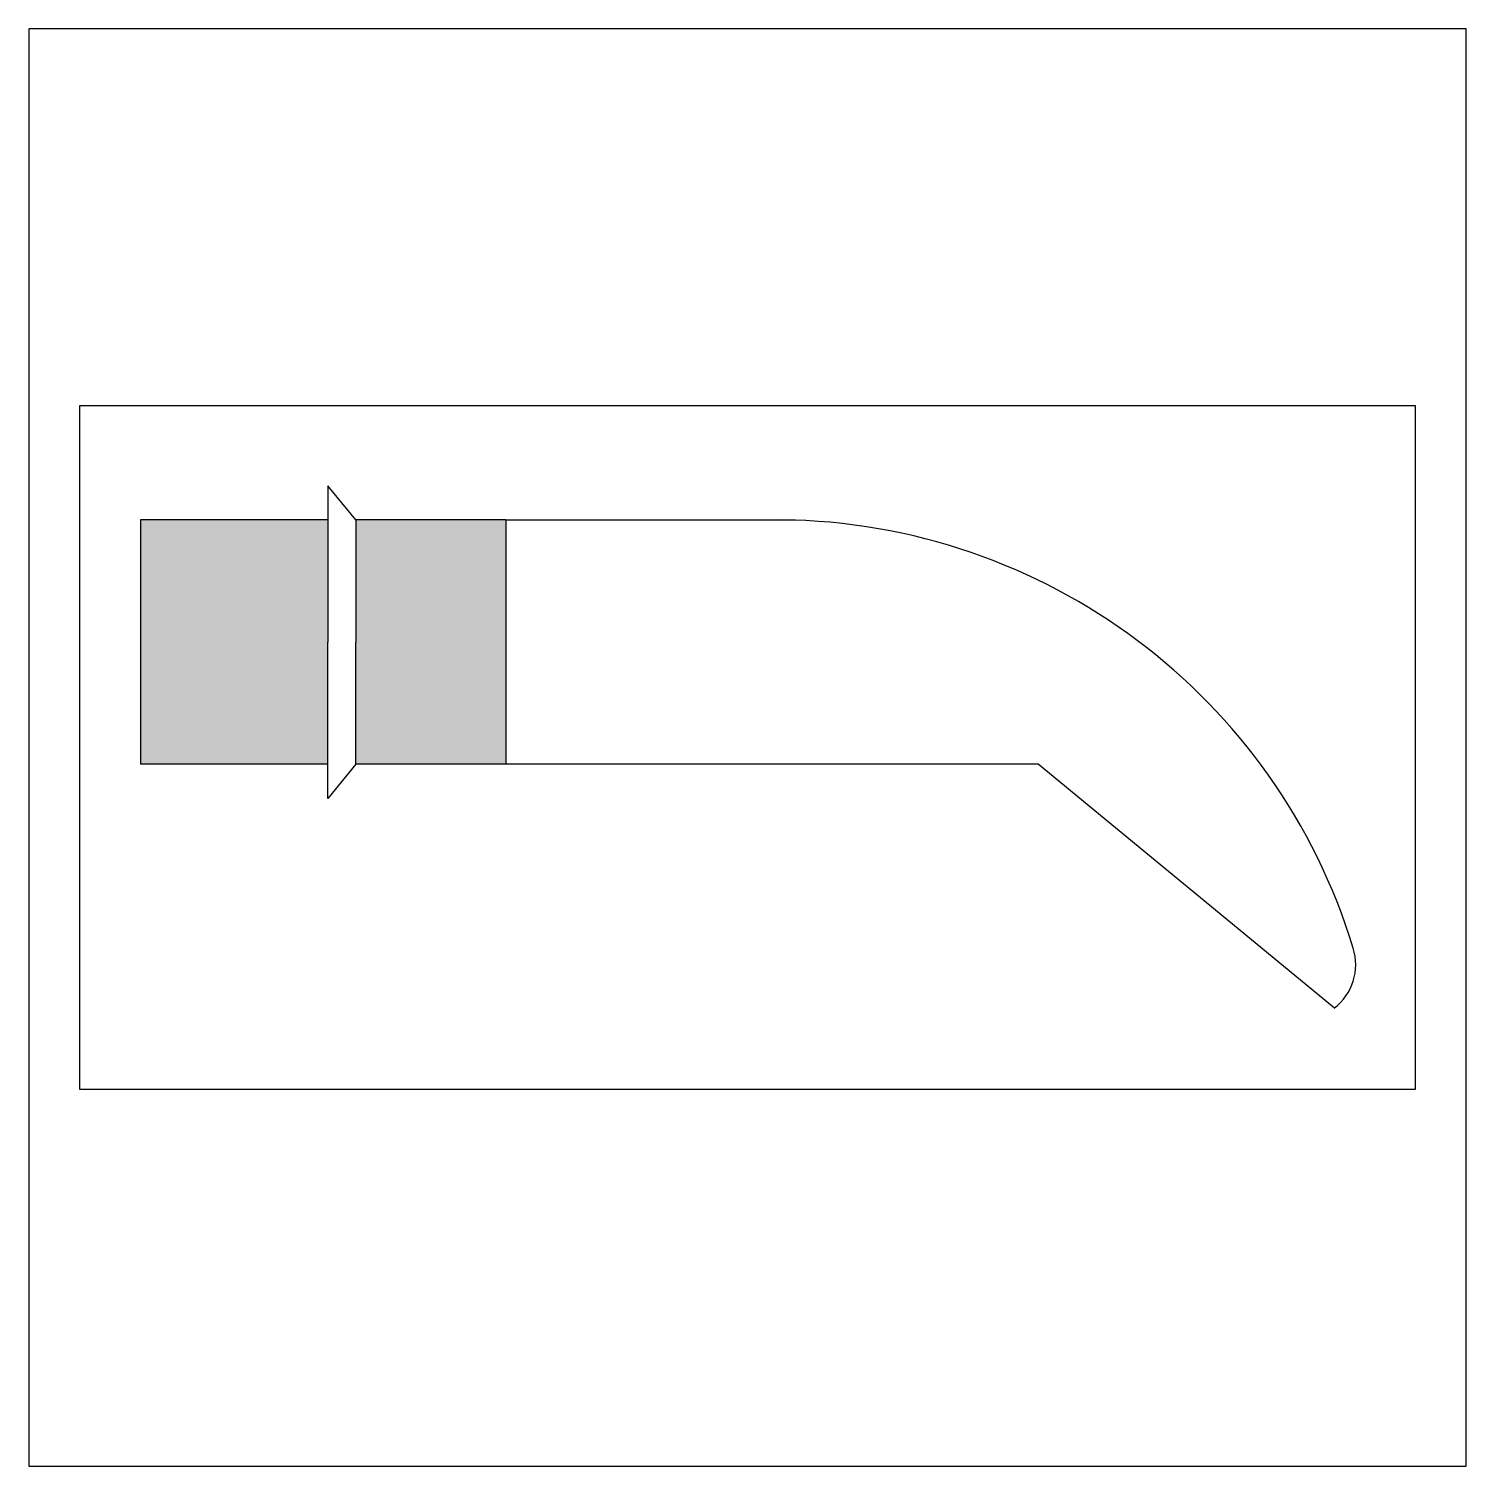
# Model space of a CAD drawing. Header units: millimetres. Extents: x 0 to 1000, y 0 to 1000.
import ezdxf

# ---------------------------------------------------------------- set-up
doc = ezdxf.new("R2010")
doc.units = ezdxf.units.MM
doc.layers.get('0').update_dxf_attribs({"color": 2})
for name, color, linetype in [('1', 1, 'Continuous'), ('2', 7, 'Continuous'), ('3', 7, 'Continuous')]:
    doc.layers.add(name, color=color, linetype=linetype)

msp = doc.modelspace()

# ---------------------------------------------------------------- hatches: boundary and pattern name
at = {"layer": '2'}
for points in [[(208.1, 658.4), (77.8, 658.4), (77.8, 488.3), (208.1, 488.3), (208.1, 573.3)], [(227.5, 573.3), (227.5, 488.3), (332, 488.3), (332, 658.4), (227.5, 658.4)]]:
    msp.add_hatch(color=256, dxfattribs=at).paths.add_polyline_path(points)

# ---------------------------------------------------------------- linework, layer by layer
at = {"color": 2}
msp.add_lwpolyline([(0, 0), (1000, 0), (1000, 1000), (0, 1000)], close=True, dxfattribs=at)
at = {"layer": '1', "color": 1}
for p, q in [((35.2, 737.7), (35.2, 262.3)), ((964.8, 737.7), (35.2, 737.7)), ((964.8, 262.3), (964.8, 737.7)), ((35.2, 262.3), (964.8, 262.3))]:
    msp.add_line(p, q, dxfattribs=at)
at = {"layer": '3'}
for p, q in [((208.1, 682), (208.1, 573.3)), ((227.5, 658.4), (208.1, 682)), ((77.8, 658.4), (77.8, 488.3)), ((208.1, 658.4), (77.8, 658.4)), ((332, 658.4), (227.5, 658.4)), ((227.5, 658.4), (227.5, 573.3)), ((332, 658.4), (533.3, 658.4)), ((332, 658.4), (332, 488.3)), ((208.1, 464.6), (208.1, 573.3)), ((227.5, 488.3), (227.5, 573.3)), ((208.1, 488.3), (77.8, 488.3)), ((227.5, 488.3), (208.1, 464.6)), ((332, 488.3), (227.5, 488.3)), ((702.2, 488.3), (332, 488.3)), ((908.3, 318.7), (702.2, 488.3))]:
    msp.add_line(p, q, dxfattribs=at)
for centre, radius, start, end in [((519, 237.7), 420.7, 16.9622, 89.3933), ((884.8, 349), 38.3, 307.7036, 17.4368)]:
    msp.add_arc(centre, radius, start, end, dxfattribs=at)

doc.saveas('drawing.dxf')
